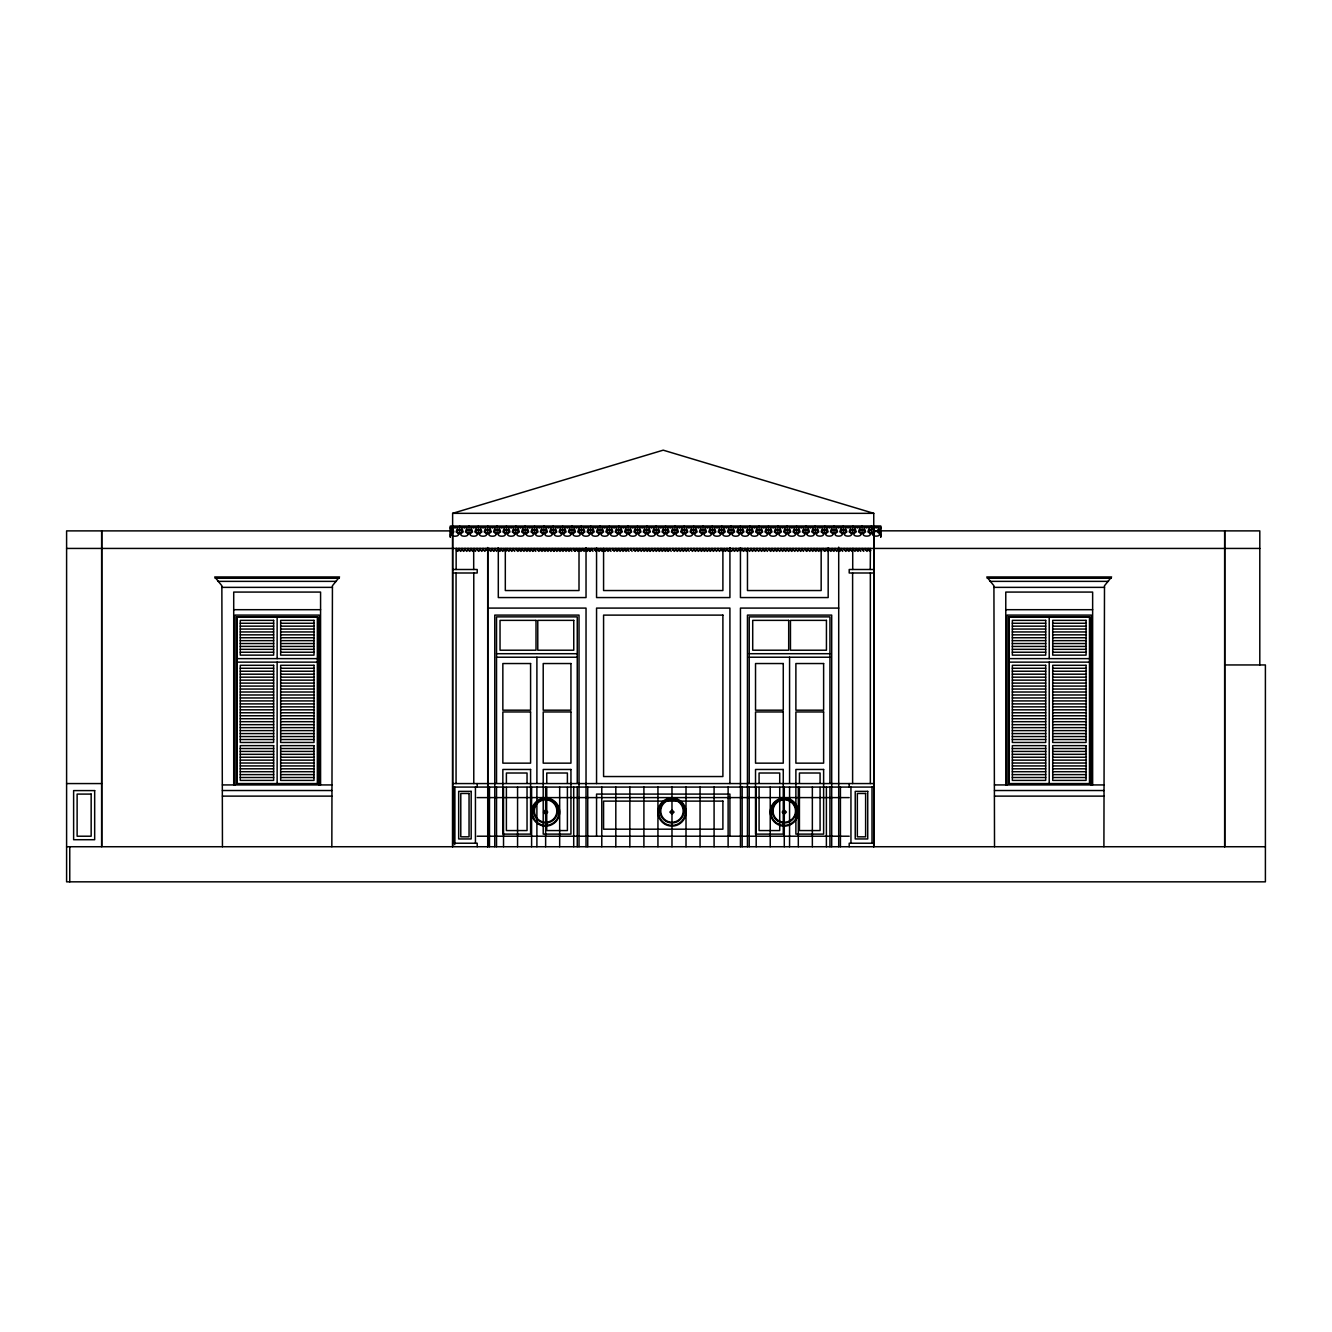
<?xml version="1.0" encoding="UTF-8"?>
<svg xmlns="http://www.w3.org/2000/svg" width="1332" height="1332" viewBox="0 0 1332 1332"><rect width="100%" height="100%" fill="white"/><g stroke="black" fill="none" stroke-linecap="round" stroke-linejoin="round"><path stroke-width="1.5" d="M222.444 846.736L221.861 585.747L214.768 576.956L339.527 576.956L332.434 585.747L331.835 846.736M233.716 784.931L233.716 592.074L320.579 592.074L320.579 784.931M450.299 536.796L450.299 534.232M450.299 531.418L450.582 533.732L453.03 530.902L66.6 530.885L66.6 881.834L1265.4 881.834L1265.4 664.951L1224.707 664.951M450.299 529.12L450.299 527.072L880.785 527.006L880.785 529.054M452.63 530.885L452.63 846.736L452.63 513.336L663.203 450.166L873.759 513.336L873.759 548.434M840.425 787.079L840.425 846.736M873.759 846.736L873.759 530.885L873.725 846.736L873.759 783.566L452.63 783.566M880.785 536.729L880.785 534.165M880.785 531.351L880.485 533.649L878.054 530.835M994.521 846.736L993.922 585.747L986.829 576.956L1111.587 576.956L1104.494 585.747L1103.912 846.736M1005.777 784.931L1005.777 592.074L1092.64 592.074L1092.64 784.931M1224.691 846.736L1224.691 530.885L1224.707 846.736M456.776 550.116L456.643 548.434M458.658 548.434L458.524 550.116M457.725 551.065L458.824 550.349M461.655 548.434L461.538 550.116M464.668 548.434L464.552 550.116M467.682 548.434L467.848 550.116M467.549 550.349L466.766 551.365L465.8 550.349M468.814 550.116L468.681 548.434M470.695 548.434L470.862 550.116M470.562 550.349L469.763 551.365L468.514 550.349M471.811 550.116L471.695 548.434M473.576 550.349L472.777 551.365L471.528 550.349M474.825 550.116L474.708 548.434M476.706 548.434L476.873 550.116M479.72 548.434L479.587 550.116M478.804 551.065L479.886 550.349M482.733 548.434L482.9 550.116M482.6 550.349L481.801 551.365L480.852 550.349M485.73 548.434L485.897 550.116M485.614 550.349L484.815 551.365L483.849 550.349M488.744 548.434L488.911 550.116M489.876 550.116L489.743 548.434M491.758 548.434L491.924 550.116M491.625 550.349L490.842 551.365L489.577 550.349M494.771 548.434L494.638 550.116M493.839 551.065L494.938 550.349M497.768 548.434L497.935 550.116M498.901 550.116L498.784 548.434M500.782 548.434L500.649 550.116M503.796 548.434L503.663 550.116M506.793 548.434L506.676 550.116M509.806 548.434L509.973 550.116M509.69 550.349L508.891 551.365L507.925 550.349M512.82 548.434L512.687 550.116M515.834 548.434L516 550.116M516.949 550.116L516.833 548.434M518.831 548.434L518.714 550.116M519.963 550.116L519.846 548.434M521.844 548.434L521.728 550.116M524.858 548.434L525.024 550.116M524.725 550.349L523.942 551.365L522.977 550.349M525.99 550.116L525.857 548.434M527.872 548.434L527.738 550.116M528.987 550.116L528.871 548.434M530.869 548.434L530.752 550.116M533.882 548.434L533.766 550.116M532.966 551.065L534.049 550.349M535.014 550.116L534.881 548.434M536.896 548.434L537.062 550.116M539.91 548.434L539.776 550.116M541.025 550.116L540.909 548.434M542.907 548.434L542.79 550.116M544.039 550.116L543.922 548.434M545.92 548.434L545.787 550.116M547.052 550.116L546.919 548.434M548.934 548.434L549.1 550.116M548.801 550.349L548.018 551.365L546.753 550.349M551.931 548.434L551.814 550.116M554.945 548.434L554.828 550.116M554.029 551.065L555.111 550.349M557.958 548.434L557.825 550.116M559.09 550.116L558.957 548.434M560.972 548.434L560.839 550.116M562.087 550.116L561.971 548.434M563.969 548.434L564.135 550.116M563.852 550.349L563.053 551.365L561.804 550.349M566.982 548.434L567.149 550.116M566.866 550.349L566.067 551.365L565.101 550.349M568.115 550.116L567.981 548.434M569.996 548.434L569.863 550.116M573.01 548.434L573.176 550.116M574.125 550.116L574.009 548.434M576.007 548.434L575.89 550.116M575.091 551.065L576.173 550.349M582.034 548.434L581.901 550.116M585.048 548.434L585.214 550.116M584.914 550.349L584.115 551.365L583.166 550.349M586.163 550.116L586.047 548.434M588.045 548.434L587.928 550.116M591.058 548.434L590.925 550.116M590.143 551.065L591.225 550.349M594.072 548.434L594.238 550.116M598.201 550.116L598.085 548.434M600.083 548.434L600.249 550.116M599.966 550.349L599.167 551.365L597.918 550.349M601.215 550.116L601.082 548.434M603.096 548.434L603.263 550.116M602.963 550.349L602.181 551.365L600.915 550.349M604.228 550.116L604.095 548.434M606.11 548.434L606.276 550.116M605.977 550.349L605.178 551.365L603.929 550.349M609.107 548.434L608.99 550.116M610.239 550.116L610.123 548.434M612.121 548.434L612.287 550.116M615.134 548.434L615.301 550.116M615.001 550.349L614.218 551.365L613.253 550.349M618.148 548.434L618.015 550.116M619.263 550.116L619.147 548.434M621.145 548.434L621.311 550.116M621.028 550.349L620.229 551.365L618.98 550.349M624.159 548.434L624.042 550.116M627.172 548.434L627.039 550.116M628.304 550.116L628.171 548.434M630.186 548.434L630.352 550.116M633.183 548.434L633.349 550.116M634.315 550.116L634.198 548.434M636.197 548.434L636.363 550.116M636.08 550.349L635.281 551.365L634.032 550.349M639.21 548.434L639.077 550.116M642.224 548.434L642.39 550.116M642.091 550.349L641.291 551.365L640.342 550.349M645.221 548.434L645.104 550.116M646.353 550.116L646.22 548.434M648.234 548.434L648.101 550.116M651.248 548.434L651.115 550.116M650.316 551.065L651.415 550.349M654.245 548.434L654.412 550.116M654.129 550.349L653.329 551.365L652.364 550.349M655.377 550.116L655.261 548.434M657.259 548.434L657.425 550.116M657.142 550.349L656.343 551.365L655.094 550.349M658.391 550.116L658.258 548.434M660.272 548.434L660.139 550.116M663.286 548.434L663.153 550.116M664.402 550.116L664.285 548.434M666.283 548.434L666.167 550.116M667.415 550.116L667.299 548.434M669.297 548.434L669.18 550.116M668.381 551.065L669.463 550.349M672.31 548.434L672.477 550.116M673.443 550.116L673.309 548.434M675.324 548.434L675.49 550.116M675.191 550.349L674.392 551.365L673.143 550.349M678.321 548.434L678.204 550.116M681.335 548.434L681.218 550.116M682.467 550.116L682.334 548.434M684.348 548.434L684.515 550.116M684.215 550.349L683.433 551.365L682.167 550.349M685.481 550.116L685.347 548.434M687.362 548.434L687.528 550.116M687.229 550.349L686.43 551.365L685.181 550.349M690.359 548.434L690.525 550.116M693.373 548.434L693.539 550.116M693.239 550.349L692.457 551.365L691.491 550.349M694.505 550.116L694.372 548.434M696.386 548.434L696.553 550.116M696.253 550.349L695.471 551.365L694.205 550.349M699.383 548.434L699.267 550.116M700.515 550.116L700.399 548.434M702.397 548.434L702.28 550.116M703.529 550.116L703.396 548.434M705.411 548.434L705.277 550.116M708.424 548.434L708.291 550.116M707.492 551.065L708.591 550.349M709.54 550.116L709.423 548.434M711.421 548.434L711.305 550.116M710.505 551.065L711.588 550.349M712.553 550.116L712.437 548.434M714.435 548.434L714.601 550.116M714.318 550.349L713.519 551.365L712.27 550.349M717.448 548.434L717.615 550.116M717.315 550.349L716.533 551.365L715.567 550.349M720.462 548.434L720.629 550.116M720.329 550.349L719.53 551.365L718.581 550.349M723.343 550.349L722.543 551.365L721.578 550.349M724.591 550.116L724.475 548.434M726.473 548.434L726.356 550.116M725.557 551.065L726.639 550.349M729.486 548.434L729.353 550.116M728.571 551.065L729.653 550.349M732.5 548.434L732.667 550.116M732.367 550.349L731.568 551.365L730.619 550.349M735.497 548.434L735.381 550.116M738.511 548.434L738.378 550.116M741.524 548.434L741.691 550.116M741.391 550.349L740.392 551.365M744.521 548.434L744.405 550.116M747.535 548.434L747.418 550.116M746.619 551.065L747.702 550.349M750.549 548.434L750.715 550.116M750.415 550.349L749.633 551.365L748.667 550.349M751.681 550.116L751.548 548.434M753.562 548.434L753.729 550.116M753.429 550.349L752.63 551.365L751.381 550.349M754.678 550.116L754.561 548.434M756.559 548.434L756.726 550.116M756.443 550.349L755.644 551.365L754.395 550.349M759.573 548.434L759.74 550.116M759.456 550.349L758.657 551.365L757.692 550.349M760.705 550.116L760.572 548.434M762.587 548.434L762.753 550.116M762.453 550.349L761.671 551.365L760.405 550.349M763.719 550.116L763.586 548.434M765.6 548.434L765.467 550.116M764.668 551.065L765.767 550.349M766.716 550.116L766.599 548.434M768.597 548.434L768.764 550.116M769.73 550.116L769.613 548.434M771.611 548.434L771.494 550.116M774.625 548.434L774.491 550.116M775.757 550.116L775.624 548.434M777.638 548.434L777.505 550.116M780.635 548.434L780.802 550.116M780.519 550.349L779.72 551.365L778.754 550.349M781.767 550.116L781.651 548.434M783.649 548.434L783.815 550.116M783.516 550.349L782.733 551.365L781.468 550.349M786.663 548.434L786.529 550.116M785.747 551.065L786.829 550.349M789.66 548.434L789.543 550.116M790.792 550.116L790.675 548.434M792.673 548.434L792.557 550.116M795.687 548.434L795.853 550.116M795.554 550.349L794.771 551.365L793.805 550.349M798.701 548.434L798.867 550.116M798.567 550.349L797.768 551.365L796.819 550.349M801.697 548.434L801.581 550.116M802.83 550.116L802.713 548.434M804.711 548.434L804.878 550.116M805.843 550.116L805.71 548.434M807.725 548.434L807.592 550.116M806.809 551.065L807.891 550.349M810.738 548.434L810.905 550.116M810.605 550.349L809.806 551.365L808.857 550.349M811.854 550.116L811.737 548.434M813.735 548.434L813.902 550.116M813.619 550.349L812.82 551.365L811.571 550.349M814.868 550.116L814.751 548.434M816.749 548.434L816.633 550.116M817.881 550.116L817.748 548.434M819.763 548.434L819.929 550.116M819.63 550.349L818.847 551.365L817.582 550.349M822.776 548.434L822.943 550.116M823.892 550.116L823.775 548.434M825.773 548.434L825.657 550.116M824.858 551.065L825.94 550.349M828.787 548.434L828.67 550.116M829.919 550.116L829.786 548.434M831.801 548.434L831.668 550.116M832.933 550.116L832.8 548.434M834.814 548.434L834.981 550.116M834.681 550.349L833.882 551.365L832.633 550.349M837.811 548.434L837.695 550.116M838.944 550.116L838.81 548.434M840.825 548.434L840.692 550.116M843.839 548.434L844.005 550.116M846.836 548.434L846.719 550.116M847.968 550.116L847.851 548.434M849.849 548.434L850.016 550.116M849.733 550.349L848.934 551.365L847.685 550.349M852.863 548.434L853.029 550.116M852.73 550.349L851.947 551.365L850.982 550.349M855.877 548.434L856.043 550.116M855.743 550.349L854.944 551.365L853.995 550.349M856.992 550.116L856.876 548.434M858.874 548.434L858.757 550.116M861.887 548.434L862.054 550.116M863.019 550.116L862.886 548.434M864.901 548.434L865.067 550.116M867.915 548.434L868.081 550.116M867.781 550.349L866.982 551.365L866.033 550.349M869.03 550.116L868.914 548.434M870.795 550.349L869.996 551.365L868.747 550.349M456.143 527.072L454.978 528.088L453.812 527.072M465.501 527.072L464.335 528.088L463.17 527.072M474.858 527.072L473.692 528.088L472.527 527.072M484.215 527.072L483.05 528.088L481.884 527.072M493.573 527.072L492.407 528.088L491.242 527.072M502.93 527.072L501.764 528.088L500.599 527.072M512.304 527.072L511.122 528.088L509.956 527.072M521.661 527.072L520.479 528.088L519.313 527.072M531.018 527.072L529.836 528.088L528.671 527.072M540.376 527.072L539.21 528.088L538.028 527.072M549.733 527.072L548.568 528.088L547.385 527.072M559.09 527.072L557.925 528.088L556.743 527.072M568.448 527.072L567.282 528.088L566.1 527.072M577.805 527.072L576.639 528.088L575.474 527.072M587.162 527.072L585.997 528.088L584.831 527.072M596.52 527.072L595.354 528.088L594.189 527.072M605.877 527.072L604.711 528.088L603.546 527.072M615.234 527.072L614.069 528.088L612.903 527.072M624.591 527.072L623.426 528.088L622.26 527.072M633.949 527.072L632.783 528.088L631.618 527.072M643.306 527.072L642.141 528.088L640.975 527.072M652.68 527.072L651.498 528.088L650.332 527.072M662.037 527.072L660.855 528.088L659.69 527.072M671.395 527.072L670.212 528.088L669.047 527.072M680.752 527.072L679.586 528.088L678.404 527.072M690.109 527.072L688.944 528.088L687.762 527.072M699.466 527.072L698.301 528.088L697.119 527.072M708.824 527.072L707.658 528.088L706.476 527.072M718.181 527.072L717.016 528.088L715.85 527.072M727.538 527.072L726.373 528.088L725.207 527.072M736.896 527.072L735.73 528.088L734.565 527.072M746.253 527.072L745.087 528.088L743.922 527.072M755.61 527.072L754.445 528.088L753.279 527.072M764.968 527.072L763.802 528.088L762.637 527.072M774.325 527.072L773.159 528.088L771.994 527.072M783.682 527.072L782.517 528.088L781.351 527.072M793.056 527.072L791.874 528.088L790.708 527.072M802.413 527.072L801.231 528.088L800.066 527.072M811.771 527.006L810.589 528.021L809.423 527.006M821.128 527.006L819.963 528.021L818.78 527.006M830.485 527.006L829.32 528.021L828.138 527.006M839.843 527.006L838.677 528.021L837.495 527.006M849.2 527.006L848.034 528.021L846.852 527.006M858.557 527.006L857.392 528.021L856.226 527.006M867.915 527.006L866.749 528.021L865.584 527.006M877.272 527.006L876.106 528.021L874.941 527.006M878.737 530.835L879.619 529.054L878.437 528.021L877.272 531.868C886.13 537.545 866.083 537.545 874.941 531.868L873.759 528.021L872.593 529.054L873.476 530.835L1259.806 530.885L1259.806 664.968M452.63 513.336L873.759 513.336M66.6 548.434L1259.806 548.434M473.859 550.349L473.692 548.434L473.692 569.497M838.644 550.116L839.693 551.365L840.992 550.349M457.525 551.365L456.476 550.349M475.574 551.365L474.542 550.349M478.588 551.365L477.838 550.349M493.639 551.365L492.89 550.349M496.636 551.365L495.887 550.349M514.701 551.365L513.952 550.349M532.75 551.365L532.001 550.349M535.764 551.365L534.715 550.349M553.812 551.365L553.063 550.349M571.878 551.365L571.128 550.349M574.891 551.365L573.842 550.349M589.926 551.365L589.177 550.349M592.94 551.365L592.191 550.349M610.988 551.365L609.956 550.349M629.054 551.365L628.005 550.349M632.067 551.365L631.301 550.349M650.116 551.365L649.367 550.349M668.165 551.365L667.132 550.349M671.178 551.365L670.429 550.349M689.227 551.365L688.477 550.349M707.292 551.365L706.543 550.349M710.306 551.365L709.257 550.349M725.341 551.365L724.308 550.349M728.354 551.365L727.605 550.349M746.403 551.365L745.654 550.349M764.468 551.365L763.419 550.349M767.482 551.365L766.433 550.349M785.53 551.365L784.781 550.349M803.579 551.365L802.547 550.349M806.593 551.365L805.544 550.349M821.644 551.365L820.895 550.349M824.658 551.365L823.609 550.349M842.706 551.365L841.957 550.349M860.755 551.365L860.006 550.349M863.769 551.365L862.72 550.349M452.63 569.497L477.206 569.497L477.206 572.993L452.63 572.993M215.101 578.271L339.194 578.271M987.162 578.271L1111.254 578.271M217.899 581.368L336.397 581.368M989.959 581.368L1108.457 581.368M221.861 587.362L332.434 587.362M993.922 587.362L1104.494 587.362M487.762 608.091L586.03 608.091L586.03 846.736M838.71 608.091L740.442 608.091L740.442 846.736M233.716 609.69L320.579 609.69M1005.777 609.69L1092.64 609.69M240.276 623.259L273.643 623.259M280.652 623.259L314.002 623.259M1012.353 623.259L1045.703 623.259M1052.713 623.259L1086.08 623.259M240.276 626.157L273.643 626.157M280.652 626.157L314.002 626.157M1012.353 626.157L1045.703 626.157M1052.713 626.157L1086.08 626.157M240.276 629.054L273.643 629.054M280.652 629.054L314.002 629.054M1012.353 629.054L1045.703 629.054M1052.713 629.054L1086.08 629.054M240.276 631.951L273.643 631.951M280.652 631.951L314.002 631.951M1012.353 631.951L1045.703 631.951M1052.713 631.951L1086.08 631.951M240.276 634.848L273.643 634.848M280.652 634.848L314.002 634.848M1012.353 634.848L1045.703 634.848M1052.713 634.848L1086.08 634.848M240.276 637.745L273.643 637.745M280.652 637.745L314.002 637.745M1012.353 637.745L1045.703 637.745M1052.713 637.745L1086.08 637.745M240.276 640.642L273.643 640.642M280.652 640.642L314.002 640.642M1012.353 640.642L1045.703 640.642M1052.713 640.642L1086.08 640.642M240.276 643.539L273.643 643.539M280.652 643.539L314.002 643.539M1012.353 643.539L1045.703 643.539M1052.713 643.539L1086.08 643.539M240.276 646.436L273.643 646.436M280.652 646.436L314.002 646.436M1012.353 646.436L1045.703 646.436M1052.713 646.436L1086.08 646.436M240.276 649.333L273.643 649.333M280.652 649.333L314.002 649.333M1012.353 649.333L1045.703 649.333M1052.713 649.333L1086.08 649.333M240.276 652.23L273.643 652.23M280.652 652.23L314.002 652.23M1012.353 652.23L1045.703 652.23M1052.713 652.23L1086.08 652.23M496.536 653.712L577.255 653.712M749.217 653.712L829.936 653.712M496.536 657.225L577.255 657.225M749.217 657.225L829.936 657.225M236.796 658.624L317.499 658.624M1008.857 658.624L1089.576 658.624M236.796 662.137L317.499 662.137M1008.857 662.137L1089.576 662.137M240.276 668.264L273.643 668.264M280.652 668.264L314.002 668.264M1012.353 668.264L1045.703 668.264M1052.713 668.264L1086.08 668.264M240.276 671.228L273.643 671.228M280.652 671.228L314.002 671.228M1012.353 671.228L1045.703 671.228M1052.713 671.228L1086.08 671.228M240.276 674.192L273.643 674.192M280.652 674.192L314.002 674.192M1012.353 674.192L1045.703 674.192M1052.713 674.192L1086.08 674.192M240.276 677.172L273.643 677.172M280.652 677.172L314.002 677.172M1012.353 677.172L1045.703 677.172M1052.713 677.172L1086.08 677.172M240.276 680.136L273.643 680.136M280.652 680.136L314.002 680.136M1012.353 680.136L1045.703 680.136M1052.713 680.136L1086.08 680.136M240.276 683.1L273.643 683.1M280.652 683.1L314.002 683.1M1012.353 683.1L1045.703 683.1M1052.713 683.1L1086.08 683.1M240.276 686.08L273.643 686.08M280.652 686.08L314.002 686.08M1012.353 686.08L1045.703 686.08M1052.713 686.08L1086.08 686.08M240.276 689.044L273.643 689.044M280.652 689.044L314.002 689.044M1012.353 689.044L1045.703 689.044M1052.713 689.044L1086.08 689.044M240.276 692.007L273.643 692.007M280.652 692.007L314.002 692.007M1012.353 692.007L1045.703 692.007M1052.713 692.007L1086.08 692.007M240.276 694.988L273.643 694.988M280.652 694.988L314.002 694.988M1012.353 694.988L1045.703 694.988M1052.713 694.988L1086.08 694.988M240.276 697.951L273.643 697.951M280.652 697.951L314.002 697.951M1012.353 697.951L1045.703 697.951M1052.713 697.951L1086.08 697.951M240.276 700.915L273.643 700.915M280.652 700.915L314.002 700.915M1012.353 700.915L1045.703 700.915M1052.713 700.915L1086.08 700.915M240.276 703.895L273.643 703.895M280.652 703.895L314.002 703.895M1012.353 703.895L1045.703 703.895M1052.713 703.895L1086.08 703.895M240.276 706.859L273.643 706.859M280.652 706.859L314.002 706.859M1012.353 706.859L1045.703 706.859M1052.713 706.859L1086.08 706.859M240.276 709.823L273.643 709.823M280.652 709.823L314.002 709.823M1012.353 709.823L1045.703 709.823M1052.713 709.823L1086.08 709.823M240.276 712.787L273.643 712.787M280.652 712.787L314.002 712.787M1012.353 712.787L1045.703 712.787M1052.713 712.787L1086.08 712.787M240.276 715.767L273.643 715.767M280.652 715.767L314.002 715.767M1012.353 715.767L1045.703 715.767M1052.713 715.767L1086.08 715.767M240.276 718.731L273.643 718.731M280.652 718.731L314.002 718.731M1012.353 718.731L1045.703 718.731M1052.713 718.731L1086.08 718.731M240.276 721.694L273.643 721.694M280.652 721.694L314.002 721.694M1012.353 721.694L1045.703 721.694M1052.713 721.694L1086.08 721.694M240.276 724.675L273.643 724.675M280.652 724.675L314.002 724.675M1012.353 724.675L1045.703 724.675M1052.713 724.675L1086.08 724.675M240.276 727.638L273.643 727.638M280.652 727.638L314.002 727.638M1012.353 727.638L1045.703 727.638M1052.713 727.638L1086.08 727.638M240.276 730.602L273.643 730.602M280.652 730.602L314.002 730.602M1012.353 730.602L1045.703 730.602M1052.713 730.602L1086.08 730.602M240.276 733.582L273.643 733.582M280.652 733.582L314.002 733.582M1012.353 733.582L1045.703 733.582M1052.713 733.582L1086.08 733.582M240.276 736.546L273.643 736.546M280.652 736.546L314.002 736.546M1012.353 736.546L1045.703 736.546M1052.713 736.546L1086.08 736.546M240.276 739.51L273.643 739.51M280.652 739.51L314.002 739.51M1012.353 739.51L1045.703 739.51M1052.713 739.51L1086.08 739.51M240.276 748.534L273.643 748.534M280.652 748.534L314.002 748.534M1012.353 748.534L1045.703 748.534M1052.713 748.534L1086.08 748.534M240.276 751.431L273.643 751.431M280.652 751.431L314.002 751.431M1012.353 751.431L1045.703 751.431M1052.713 751.431L1086.08 751.431M240.276 754.328L273.643 754.328M280.652 754.328L314.002 754.328M1012.353 754.328L1045.703 754.328M1052.713 754.328L1086.08 754.328M240.276 757.225L273.643 757.225M280.652 757.225L314.002 757.225M1012.353 757.225L1045.703 757.225M1052.713 757.225L1086.08 757.225M240.276 760.122L273.643 760.122M280.652 760.122L314.002 760.122M1012.353 760.122L1045.703 760.122M1052.713 760.122L1086.08 760.122M240.276 763.02L273.643 763.02M280.652 763.02L314.002 763.02M1012.353 763.02L1045.703 763.02M1052.713 763.02L1086.08 763.02M240.276 765.917L273.643 765.917M280.652 765.917L314.002 765.917M1012.353 765.917L1045.703 765.917M1052.713 765.917L1086.08 765.917M240.276 768.814L273.643 768.814M280.652 768.814L314.002 768.814M1012.353 768.814L1045.703 768.814M1052.713 768.814L1086.08 768.814M240.276 771.711L273.643 771.711M280.652 771.711L314.002 771.711M1012.353 771.711L1045.703 771.711M1052.713 771.711L1086.08 771.711M240.276 774.608L273.643 774.608M280.652 774.608L314.002 774.608M1012.353 774.608L1045.703 774.608M1052.713 774.608L1086.08 774.608M240.276 777.505L273.643 777.505M280.652 777.505L314.002 777.505M1012.353 777.505L1045.703 777.505M1052.713 777.505L1086.08 777.505M66.6 783.566L101.698 783.566M222.427 784.931L331.868 784.931M994.488 784.931L1103.928 784.931M452.63 787.079L873.759 787.079M222.444 790.525L331.851 790.525M994.504 790.525L1103.928 790.525M222.444 796.12L331.835 796.12M994.521 796.12L1103.912 796.12M477.206 797.602L849.2 797.602M477.206 836.213L849.2 836.213M452.63 843.223L477.206 843.223L477.206 846.736M873.759 843.223L849.2 843.223L849.2 846.736M66.6 846.736L1265.4 846.736M452.347 530.902L451.465 529.12L452.63 528.088L453.812 531.934C444.955 537.628 465.001 537.628 456.143 531.934L457.309 528.088L458.491 530.136L456.926 531.418L459.357 533.732L462.387 531.418L460.822 530.136L461.988 528.088L463.17 531.934C454.312 537.628 474.358 537.628 465.501 531.934L466.666 528.088L467.848 530.136L466.283 531.418L468.714 533.732L471.744 531.418L470.179 530.136L471.362 528.088L472.527 531.934C463.669 537.628 483.716 537.628 474.858 531.934L476.04 528.088L477.206 530.136L475.641 531.418L478.088 533.732L481.102 531.418L479.537 530.136L480.719 528.088L481.884 531.934C473.027 537.628 493.073 537.628 484.215 531.934L485.397 528.088L486.563 530.136L484.998 531.418L487.445 533.732L490.459 531.418L488.894 530.136L490.076 528.088L491.242 531.934C482.384 537.628 502.43 537.628 493.573 531.934L494.755 528.088L495.92 530.136L494.355 531.418L496.803 533.732L499.816 531.418L498.251 530.136L499.433 528.088L500.599 531.934C491.758 537.628 511.788 537.628 502.93 531.934L504.112 528.088L505.278 530.136L503.712 531.418L506.16 533.732L509.174 531.418L507.625 530.136L508.791 528.088L509.956 531.934C501.115 537.628 521.145 537.628 512.304 531.934L513.469 528.088L514.635 530.136L513.07 531.418L515.517 533.732L518.531 531.418L516.982 530.136L518.148 528.088L519.313 531.934C510.472 537.628 530.502 537.628 521.661 531.934L522.827 528.088L523.992 530.136L522.427 531.418L525.457 533.732L527.888 531.418L526.34 530.136L527.505 528.088L528.671 531.934C519.83 537.628 539.86 537.628 531.018 531.934L532.184 528.088L533.349 530.136L531.801 531.418L534.232 533.732L537.246 531.418L535.697 530.136L536.863 528.088L538.028 531.934C529.187 537.628 549.217 537.628 540.376 531.934L541.541 528.088L542.707 530.136L541.158 531.418L543.589 533.732L546.603 531.418L545.054 530.136L546.22 528.088L547.385 531.934C538.544 537.628 558.574 537.628 549.733 531.934L550.899 528.088L552.064 530.136L550.516 531.418L552.947 533.732L555.977 531.418L554.412 530.136L555.577 528.088L556.743 531.934C547.902 537.628 567.932 537.628 559.09 531.934L560.256 528.088L561.421 530.136L559.873 531.418L562.304 533.732L565.334 531.418L563.769 530.136L564.935 528.088L566.1 531.934C557.259 537.628 577.289 537.628 568.448 531.934L569.613 528.088L570.779 530.136L569.23 531.418L571.661 533.732L574.691 531.418L573.126 530.136L574.292 528.088L575.474 531.934C566.616 537.628 586.646 537.628 577.805 531.934L578.97 528.088L580.153 530.136L578.587 531.418L581.601 533.732L584.049 531.418L582.484 530.136L583.649 528.088L584.831 531.934C575.973 537.628 596.02 537.628 587.162 531.934L588.328 528.088L589.51 530.136L587.945 531.418L590.376 533.732L593.406 531.418L591.841 530.136L593.006 528.088L594.189 531.934C585.331 537.628 605.377 537.628 596.52 531.934L597.685 528.088L598.867 530.136L597.302 531.418L599.733 533.732L602.763 531.418L601.198 530.136L602.364 528.088L603.546 531.934C594.688 537.628 614.735 537.628 605.877 531.934L607.042 528.088L608.225 530.136L606.659 531.418L609.09 533.732L612.121 531.418L610.555 530.136L611.738 528.088L612.903 531.934C604.045 537.628 624.092 537.628 615.234 531.934L616.416 528.088L617.582 530.136L616.017 531.418L618.464 533.732L621.478 531.418L619.913 530.136L621.095 528.088L622.26 531.934C613.403 537.628 633.449 537.628 624.591 531.934L625.774 528.088L626.939 530.136L625.374 531.418L628.404 533.732L630.835 531.418L629.27 530.136L630.452 528.088L631.618 531.934C622.76 537.628 642.807 537.628 633.949 531.934L635.131 528.088L636.296 530.136L634.731 531.418L637.179 533.732L640.192 531.418L638.627 530.136L639.81 528.088L640.975 531.934C632.134 537.628 652.164 537.628 643.306 531.934L644.488 528.088L645.654 530.136L644.089 531.418L647.119 533.732L649.55 531.418L648.001 530.136L649.167 528.088L650.332 531.934C641.491 537.628 661.521 537.628 652.68 531.934L653.846 528.088L655.011 530.136L653.446 531.418L655.893 533.732L658.907 531.418L657.359 530.136L658.524 528.088L659.69 531.934C650.848 537.628 670.878 537.628 662.037 531.934L663.203 528.088L664.368 530.136L662.803 531.418L665.251 533.732L668.264 531.418L666.716 530.136L667.881 528.088L669.047 531.934C660.206 537.628 680.236 537.628 671.395 531.934L672.56 528.088L673.726 530.136L672.177 531.418L674.608 533.732L677.622 531.418L676.073 530.136L677.239 528.088L678.404 531.934C669.563 537.628 689.593 537.628 680.752 531.934L681.917 528.088L683.083 530.136L681.534 531.418L683.965 533.732L686.979 531.418L685.431 530.136L686.596 528.088L687.762 531.934C678.92 537.628 698.95 537.628 690.109 531.934L691.275 528.088L692.44 530.136L690.892 531.418L693.323 533.732L696.353 531.418L694.788 530.136L695.953 528.088L697.119 531.934C688.278 537.628 708.308 537.628 699.466 531.934L700.632 528.088L701.798 530.136L700.249 531.418L702.68 533.732L705.71 531.418L704.145 530.136L705.311 528.088L706.476 531.934C697.635 537.628 717.665 537.628 708.824 531.934L709.989 528.088L711.155 530.136L709.606 531.418L712.037 533.732L715.068 531.418L713.502 530.136L714.668 528.088L715.85 531.934C706.992 537.628 727.022 537.628 718.181 531.934L719.347 528.088L720.529 530.136L718.964 531.418L721.395 533.732L724.425 531.418L722.86 530.136L724.025 528.088L725.207 531.934C716.35 537.628 736.396 537.628 727.538 531.934L728.704 528.088L729.886 530.136L728.321 531.418L730.752 533.732L733.782 531.418L732.217 530.136L733.383 528.088L734.565 531.934C725.707 537.628 745.754 537.628 736.896 531.934L738.061 528.088L739.243 530.136L737.678 531.418L740.109 533.732L743.139 531.418L741.574 530.136L742.74 528.088L743.922 531.934C735.064 537.628 755.111 537.628 746.253 531.934L747.418 528.088L748.601 530.136L747.036 531.418L749.466 533.732L752.497 531.418L750.932 530.136L752.114 528.088L753.279 531.934C744.422 537.628 764.468 537.628 755.61 531.934L756.792 528.088L757.958 530.136L756.393 531.418L759.423 533.732L761.854 531.418L760.289 530.136L761.471 528.088L762.637 531.934C753.779 537.628 773.825 537.628 764.968 531.934L766.15 528.088L767.315 530.136L765.75 531.418L768.198 533.732L771.211 531.418L769.646 530.136L770.828 528.088L771.994 531.934C763.136 537.628 783.183 537.628 774.325 531.934L775.507 528.088L776.673 530.136L775.107 531.418L777.555 533.732L780.569 531.418L779.004 530.136L780.186 528.088L781.351 531.934C772.51 537.628 792.54 537.628 783.682 531.934L784.864 528.088L786.03 530.136L784.465 531.418L786.912 533.732L789.926 531.418L788.378 530.136L789.543 528.088L790.708 531.934C781.867 537.628 801.897 537.628 793.056 531.934L794.222 528.088L795.387 530.136L793.822 531.418L796.27 533.732L799.283 531.418L797.735 530.136L798.9 528.088L800.066 531.934C791.225 537.628 811.255 537.628 802.413 531.934L803.579 528.088L804.744 530.136L803.179 531.418L806.21 533.649L808.641 531.351L807.092 530.069L808.258 528.021L809.423 531.868C800.582 537.545 820.612 537.545 811.771 531.868L812.936 528.021L814.102 530.069L812.553 531.351L814.984 533.649L817.998 531.351L816.449 530.069L817.615 528.021L818.78 531.868C809.939 537.545 829.969 537.545 821.128 531.868L822.294 528.021L823.459 530.069L821.911 531.351L824.924 533.649L827.355 531.351L825.807 530.069L826.972 528.021L828.138 531.868C819.297 537.545 839.327 537.545 830.485 531.868L831.651 528.021L832.816 530.069L831.268 531.351L833.699 533.649L836.729 531.351L835.164 530.069L836.33 528.021L837.495 531.868C828.654 537.545 848.684 537.545 839.843 531.868L841.008 528.021L842.174 530.069L840.625 531.351L843.056 533.649L846.086 531.351L844.521 530.069L845.687 528.021L846.852 531.868C838.011 537.545 858.041 537.545 849.2 531.868L850.365 528.021L851.531 530.069L849.983 531.351L852.413 533.649L855.444 531.351L853.879 530.069L855.044 528.021L856.226 531.868C847.368 537.545 867.398 537.545 858.557 531.868L859.723 528.021L860.905 530.069L859.34 531.351L861.771 533.649L864.801 531.351L863.236 530.069L864.401 528.021L865.584 531.868C856.726 537.545 876.772 537.545 867.915 531.868L869.08 528.021L870.262 530.069L868.697 531.351L871.128 533.649L874.158 530.835M865.9 548.434L865.733 550.116M859.889 548.434L859.723 550.116M853.862 548.434L853.695 550.116M850.848 548.434L850.682 550.116M844.838 548.434L844.671 550.116M844.954 550.349L845.72 551.365L847.002 550.349M841.824 548.434L841.658 550.116M835.813 548.434L835.647 550.116M835.93 550.349L836.679 551.365L837.978 550.349M826.789 548.434L826.623 550.116M826.906 550.349L827.655 551.365L828.954 550.349M808.724 548.434L808.557 550.116M799.7 548.434L799.533 550.116M799.816 550.349L800.582 551.365L801.864 550.349M796.686 548.434L796.519 550.116M793.672 548.434L793.506 550.116M787.662 548.434L787.495 550.116M787.795 550.349L788.544 551.365L789.843 550.349M784.648 548.434L784.481 550.116M778.637 548.434L778.471 550.116M772.61 548.434L772.443 550.116M772.743 550.349L773.492 551.365L774.791 550.349M757.575 548.434L757.409 550.116M748.534 548.434L748.368 550.116M745.537 548.434L745.371 550.116M742.523 548.434L742.357 550.116M742.657 550.349L743.406 551.365L744.705 550.349M739.51 548.434L739.343 550.116M736.513 548.434L736.33 550.116M736.629 550.349L737.379 551.365L738.677 550.349M733.499 548.434L733.333 550.116M733.616 550.349L734.365 551.365L735.664 550.349M730.485 548.434L730.319 550.116M727.472 548.434L727.305 550.116M721.461 548.434L721.295 550.116M718.447 548.434L718.281 550.116M715.434 548.434L715.267 550.116M706.41 548.434L706.243 550.116M697.385 548.434L697.219 550.116M697.518 550.349L698.268 551.365L699.566 550.349M691.375 548.434L691.191 550.116M688.361 548.434L688.194 550.116M679.337 548.434L679.17 550.116M679.453 550.349L680.202 551.365L681.501 550.349M676.323 548.434L676.157 550.116M676.44 550.349L677.205 551.365L678.488 550.349M670.296 548.434L670.129 550.116M661.271 548.434L661.105 550.116M661.405 550.349L662.154 551.365L663.453 550.349M652.247 548.434L652.081 550.116M649.233 548.434L649.067 550.116M643.223 548.434L643.056 550.116M643.339 550.349L644.089 551.365L645.387 550.349M640.209 548.434L640.043 550.116M637.196 548.434L637.029 550.116M637.329 550.349L638.078 551.365L639.377 550.349M631.185 548.434L631.018 550.116M625.158 548.434L624.991 550.116M625.291 550.349L626.04 551.365L627.339 550.349M622.161 548.434L621.994 550.116M622.277 550.349L623.026 551.365L624.325 550.349M616.133 548.434L615.967 550.116M616.266 550.349L617.016 551.365L618.314 550.349M613.12 548.434L612.953 550.116M607.109 548.434L606.942 550.116M607.226 550.349L607.991 551.365L609.273 550.349M595.071 548.434L594.904 550.116M595.204 550.349L595.953 551.365L597.252 550.349M592.057 548.434L591.891 550.116M589.06 548.434L588.877 550.116M583.033 548.434L582.867 550.116M580.019 548.434L579.853 550.116M580.153 550.349L580.902 551.365L582.201 550.349M577.022 548.434L576.856 550.116M578.904 550.116L579.02 548.434L579.004 590.542L505.311 590.542L505.311 548.434M577.139 550.349L577.888 551.365L579.187 550.349M570.995 548.434L570.829 550.116M564.984 548.434L564.818 550.116M555.943 548.434L555.777 550.116M556.077 550.349L556.826 551.365L558.125 550.349M552.947 548.434L552.78 550.116M549.933 548.434L549.766 550.116M550.066 550.349L550.815 551.365L552.114 550.349M537.895 548.434L537.728 550.116M538.028 550.349L538.777 551.365L540.076 550.349M531.884 548.434L531.718 550.116M522.843 548.434L522.677 550.116M513.819 548.434L513.653 550.116M510.805 548.434L510.639 550.116M510.939 550.349L511.688 551.365L512.987 550.349M507.808 548.434L507.642 550.116M504.928 550.349L505.677 551.365L506.976 550.349M501.781 548.434L501.615 550.116M501.914 550.349L502.663 551.365L503.962 550.349M495.77 548.434L495.604 550.116M492.757 548.434L492.59 550.116M486.746 548.434L486.58 550.116M483.732 548.434L483.566 550.116M480.719 548.434L480.552 550.116M477.705 548.434L477.539 550.116M465.667 548.434L465.501 550.116M462.67 548.434L462.504 550.116M462.787 550.349L463.536 551.365L464.835 550.349M459.657 548.434L459.49 550.116M459.773 550.349L460.539 551.365L461.821 550.349M1091.324 785.331L1091.324 615.101L1007.092 615.101L1007.092 785.331M1049.216 616.866L1049.216 658.624M1049.216 662.137L1049.216 783.566M880.785 537.229L880.785 525.973L450.299 526.04L450.299 537.312M872.01 787.079L872.01 843.223M871.428 525.973L871.428 533.649M870.395 548.434L870.262 569.497M870.345 572.993L870.345 783.566M862.07 525.973L862.07 533.649M859.04 550.349L857.958 551.365L856.709 550.349M852.713 525.973L852.713 533.649M852.713 548.434L852.713 569.497M852.613 572.993L852.613 783.566M850.948 787.079L850.948 843.223M849.2 783.566L849.2 787.079M843.356 525.973L843.356 533.649M838.71 547.136L838.71 846.736M833.999 525.973L833.999 533.649M831.967 550.349L830.885 551.365L829.62 550.349M831.701 846.736L831.701 615.101L747.452 615.101L747.452 846.736M829.936 782.883L829.936 616.866L749.217 616.866L749.217 782.883M829.936 786.996L829.936 846.736M828.171 547.652L828.171 597.568L740.442 597.568L740.442 547.652M826.389 787.079L826.389 846.736M824.641 525.973L824.641 533.649M821.161 548.434L821.161 590.542L747.468 590.542L747.468 548.434M820.079 783.283L820.079 773.01L799.433 773.01L799.433 783.283M820.079 787.395L820.079 830.569L799.433 830.569L799.433 787.395M816.916 550.349L815.833 551.365L814.585 550.349M815.267 525.973L815.267 533.649M812.353 787.079L812.353 846.736M805.91 525.973L805.91 533.732M798.318 787.079L798.318 846.736M796.553 526.04L796.553 533.732M792.84 550.349L791.757 551.365L790.509 550.349M789.576 657.225L789.576 782.883M789.576 786.996L789.576 846.736M787.195 526.04L787.195 533.732M784.282 787.079L784.282 846.736M779.72 783.283L779.72 773.01L759.073 773.01L759.073 783.283M779.72 787.395L779.72 830.569L759.073 830.569L759.073 787.395M777.838 526.04L777.838 533.732M777.805 550.349L776.706 551.365L775.457 550.349M771.777 550.349L770.695 551.365L769.446 550.349M770.229 787.079L770.229 846.736M768.481 526.04L768.481 533.732M759.123 526.04L759.123 533.732M756.193 787.079L756.193 846.736M749.766 526.04L749.766 533.732M749.217 786.996L749.217 846.736M742.157 787.079L742.157 846.736M740.409 526.04L740.409 533.732M731.052 526.04L731.052 533.732M729.919 547.652L729.919 597.568L596.553 597.568L596.553 547.652M729.919 783.566L729.919 608.091L596.553 608.091L596.553 783.566M729.919 836.213L729.919 794.088L596.553 794.088L596.553 836.213M728.121 787.079L728.121 846.736M722.893 548.434L722.893 590.542L603.579 590.542L603.579 548.434M721.694 526.04L721.694 533.732M714.085 787.079L714.085 846.736M712.337 526.04L712.337 533.732M705.577 550.349L704.495 551.365L703.229 550.349M702.98 526.04L702.98 533.732M702.563 550.349L701.481 551.365L700.232 550.349M700.049 787.079L700.049 846.736M693.622 526.04L693.622 533.732M686.013 787.079L686.013 846.736M684.265 526.04L684.265 533.732M674.891 526.04L674.891 533.732M671.977 787.079L671.977 846.736M666.45 550.349L665.367 551.365L664.119 550.349M665.534 526.04L665.534 533.732M660.439 550.349L659.357 551.365L658.091 550.349M657.941 787.079L657.941 846.736M656.177 526.04L656.177 533.732M648.401 550.349L647.319 551.365L646.053 550.349M646.819 526.04L646.819 533.732M643.905 787.079L643.905 846.736M637.462 526.04L637.462 533.732M629.853 787.079L629.853 846.736M628.105 526.04L628.105 533.732M618.747 526.04L618.747 533.732M615.817 787.079L615.817 846.736M609.39 526.04L609.39 533.732M601.781 787.079L601.781 846.736M600.033 526.04L600.033 533.732M590.675 526.04L590.675 533.732M588.211 550.349L587.129 551.365L585.88 550.349M587.745 787.079L587.745 846.736M586.03 547.652L586.03 597.568L498.301 597.568L498.301 547.652M581.318 526.04L581.318 533.732M579.02 846.736L579.02 615.101L494.771 615.101L494.771 846.736M577.255 782.883L577.255 616.866L496.536 616.866L496.536 782.883M577.255 786.996L577.255 846.736M573.709 787.079L573.709 846.736M571.961 526.04L571.961 533.732M570.163 550.349L569.08 551.365L567.815 550.349M567.399 783.283L567.399 773.01L546.753 773.01L546.753 783.283M567.399 787.395L567.399 830.569L546.753 830.569L546.753 787.395M562.603 526.04L562.603 533.732M561.138 550.349L560.039 551.365L558.791 550.349M559.673 787.079L559.673 846.736M553.246 526.04L553.246 533.732M546.087 550.349L545.004 551.365L543.739 550.349M545.637 787.079L545.637 846.736M543.889 526.04L543.889 533.732M543.073 550.349L541.991 551.365L540.742 550.349M536.896 657.225L536.896 782.883M536.896 786.996L536.896 846.736M534.515 526.04L534.515 533.732M531.601 787.079L531.601 846.736M531.035 550.349L529.953 551.365L528.704 550.349M528.038 550.349L526.939 551.365L525.69 550.349M527.039 783.283L527.039 773.01L506.393 773.01L506.393 783.283M527.039 787.395L527.039 830.569L506.393 830.569L506.393 787.395M525.158 526.04L525.158 533.732M522.011 550.349L520.929 551.365L519.68 550.349M518.997 550.349L517.915 551.365L516.666 550.349M517.565 787.079L517.565 846.736M515.8 526.04L515.8 533.732M506.443 526.04L506.443 533.732M503.529 787.079L503.529 846.736M500.949 550.349L499.866 551.365L498.601 550.349M497.086 526.04L497.086 533.732M496.536 786.996L496.536 846.736M489.477 787.079L489.477 846.736M487.762 549.167L487.762 846.736M487.728 526.04L487.728 533.732M487.695 547.519L487.728 846.736M478.371 526.04L478.371 533.732M477.206 783.566L477.206 787.079M475.441 787.079L475.441 843.223M473.776 572.993L473.776 783.566M469.014 526.04L469.014 533.732M459.657 526.04L459.657 533.732M456.143 548.434L456.143 569.497M456.06 572.993L456.06 783.566M454.745 787.079L454.745 844.671M454.395 787.079L454.395 843.223M319.264 785.331L319.264 615.101L235.031 615.101L235.031 785.331M277.139 616.866L277.139 658.624M277.139 662.137L277.139 783.566M69.763 846.736L69.763 881.834M101.682 530.885L101.682 846.736L101.698 530.885M236.696 617.182L236.696 784.165L317.599 784.165L317.599 617.182L236.696 617.182M1008.757 617.182L1008.757 784.165L1089.659 784.165L1089.659 617.182L1008.757 617.182M545.637 809.973L543.523 812.087L545.637 814.185L547.735 812.087L545.637 809.973M671.977 809.973L669.863 812.087L671.977 814.185L674.075 812.087L671.977 809.973M784.282 809.973L782.167 812.087L784.282 814.185L786.38 812.087L784.282 809.973M545.637 798.034L542.007 798.517A14.036 14.036 0 0 0 534.132 820.129A14.036 14.036 0 0 0 557.126 820.129A14.036 14.036 0 0 0 549.267 798.517L545.637 798.034M671.977 798.034L668.348 798.517A14.036 14.036 0 0 0 660.472 820.129A14.036 14.036 0 0 0 683.466 820.129A14.036 14.036 0 0 0 675.607 798.517L671.977 798.034M784.282 798.034L780.635 798.517A14.036 14.036 0 0 0 772.776 820.129A14.036 14.036 0 0 0 795.77 820.129A14.036 14.036 0 0 0 787.911 798.517L784.282 798.034M873.759 569.497L849.2 569.497L849.2 572.993L873.759 572.993L873.759 569.497M722.893 615.118L603.579 615.118L603.579 776.539L722.893 776.539L722.893 615.118M317.499 616.866L236.796 616.866L236.796 783.566L317.499 783.566L317.499 616.866M1089.576 616.866L1008.857 616.866L1008.857 783.566L1089.576 783.566L1089.576 616.866M273.643 620.362L240.276 620.362L240.276 655.128L273.643 655.128L273.643 620.362M314.002 620.362L280.652 620.362L280.652 655.128L314.002 655.128L314.002 620.362M536.013 620.362L500.033 620.362L500.033 650.216L536.013 650.216L536.013 620.362M573.759 620.362L537.778 620.362L537.778 650.216L573.759 650.216L573.759 620.362M788.694 620.362L752.713 620.362L752.713 650.216L788.694 650.216L788.694 620.362M826.439 620.362L790.459 620.362L790.459 650.216L826.439 650.216L826.439 620.362M1045.703 620.362L1012.353 620.362L1012.353 655.128L1045.703 655.128L1045.703 620.362M1086.08 620.362L1052.713 620.362L1052.713 655.128L1086.08 655.128L1086.08 620.362M530.586 663.536L502.847 663.536L502.847 710.189L530.586 710.189L530.586 663.536M570.945 663.536L543.206 663.536L543.206 710.189L570.945 710.189L570.945 663.536M783.266 663.536L755.527 663.536L755.527 710.189L783.266 710.189L783.266 663.536M823.626 663.536L795.887 663.536L795.887 710.189L823.626 710.189L823.626 663.536M273.643 665.301L240.276 665.301L240.276 742.473L273.643 742.473L273.643 665.301M314.002 665.301L280.652 665.301L280.652 742.473L314.002 742.473L314.002 665.301M1045.703 665.301L1012.353 665.301L1012.353 742.473L1045.703 742.473L1045.703 665.301M1086.08 665.301L1052.713 665.301L1052.713 742.473L1086.08 742.473L1086.08 665.301M530.586 711.954L502.847 711.954L502.847 763.153L530.586 763.153L530.586 711.954M570.945 711.954L543.206 711.954L543.206 763.153L570.945 763.153L570.945 711.954M783.266 711.954L755.527 711.954L755.527 763.153L783.266 763.153L783.266 711.954M823.626 711.954L795.887 711.954L795.887 763.153L823.626 763.153L823.626 711.954M273.643 745.637L240.276 745.637L240.276 780.402L273.643 780.402L273.643 745.637M314.002 745.637L280.652 745.637L280.652 780.402L314.002 780.402L314.002 745.637M1045.703 745.637L1012.353 745.637L1012.353 780.402L1045.703 780.402L1045.703 745.637M1086.08 745.637L1052.713 745.637L1052.713 780.402L1086.08 780.402L1086.08 745.637M530.586 769.463L502.847 769.463L502.847 834.115L530.586 834.115L530.586 769.463M570.945 769.463L543.206 769.463L543.206 834.115L570.945 834.115L570.945 769.463M783.266 769.463L755.527 769.463L755.527 834.115L783.266 834.115L783.266 769.463M823.626 769.463L795.887 769.463L795.887 834.115L823.626 834.115L823.626 769.463M94.672 790.592L73.626 790.592L73.626 839.709L94.672 839.709L94.672 790.592M471.178 791.358L458.674 791.358L458.674 838.944L471.178 838.944L471.178 791.358M867.731 791.358L855.227 791.358L855.227 838.944L867.731 838.944L867.731 791.358M469.047 793.472L460.789 793.472L460.789 836.829L469.047 836.829L469.047 793.472M865.617 793.472L857.342 793.472L857.342 836.829L865.617 836.829L865.617 793.472M91.159 794.088L77.123 794.088L77.123 836.213L91.159 836.213L91.159 794.088M722.893 801.115L603.579 801.115L603.579 829.187L722.893 829.187L722.893 801.115M666.366 820.745A11.222 11.222 0 0 0 683.199 811.022A11.222 11.222 0 0 0 666.366 801.298A11.222 11.222 0 0 0 666.366 820.745M665.301 823.626A13.337 13.337 0 0 0 685.314 812.087A13.337 13.337 0 0 0 665.301 800.532A13.337 13.337 0 0 0 665.301 823.626M666 821.361A11.938 11.938 0 0 0 683.899 811.022A11.938 11.938 0 0 0 666 800.698A11.938 11.938 0 0 0 666 821.361M778.654 820.745A11.222 11.222 0 0 0 795.504 811.022A11.222 11.222 0 0 0 778.654 801.298A11.222 11.222 0 0 0 778.654 820.745M777.605 823.626A13.337 13.337 0 0 0 797.618 812.087A13.337 13.337 0 0 0 777.605 800.532A13.337 13.337 0 0 0 777.605 823.626M778.304 821.361A11.938 11.938 0 0 0 796.203 811.022A11.938 11.938 0 0 0 778.304 800.698A11.938 11.938 0 0 0 778.304 821.361M540.026 820.745A11.222 11.222 0 0 0 556.859 811.022A11.222 11.222 0 0 0 540.026 801.298A11.222 11.222 0 0 0 540.026 820.745M538.961 823.626A13.337 13.337 0 0 0 558.974 812.087A13.337 13.337 0 0 0 538.961 800.532A13.337 13.337 0 0 0 538.961 823.626M539.676 821.361A11.938 11.938 0 0 0 557.575 811.022A11.938 11.938 0 0 0 539.676 800.698A11.938 11.938 0 0 0 539.676 821.361"/></g></svg>
